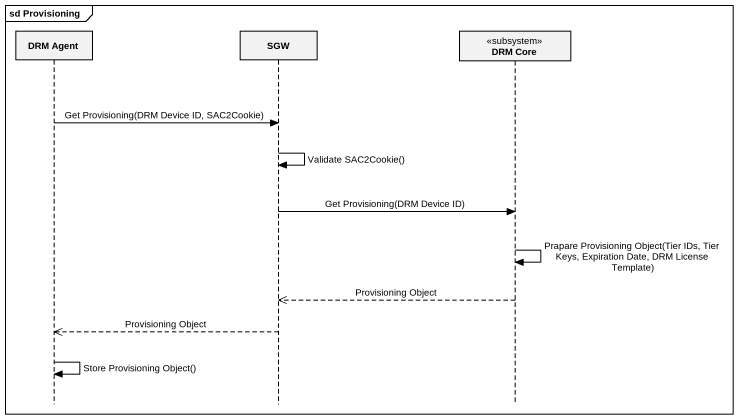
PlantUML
@startuml
mainframe sd Provisioning
hide footbox
participant "DRM Agent" as DRM_Agent
participant SGW
participant "DRM Core" as DRM_Core <<subsystem>>

DRM_Agent -> SGW : Get Provisioning(DRM Device ID, SAC2Cookie)
SGW -> SGW : Validate SAC2Cookie()
SGW -> DRM_Core : Get Provisioning(DRM Device ID)
DRM_Core -> DRM_Core : Prapare Provisioning Object(Tier IDs, Tier Keys, Expiration Date, DRM License Template)
DRM_Core -->> SGW : Provisioning Object
SGW -->> DRM_Agent : Provisioning Object
DRM_Agent -> DRM_Agent : Store Provisioning Object()
@enduml
